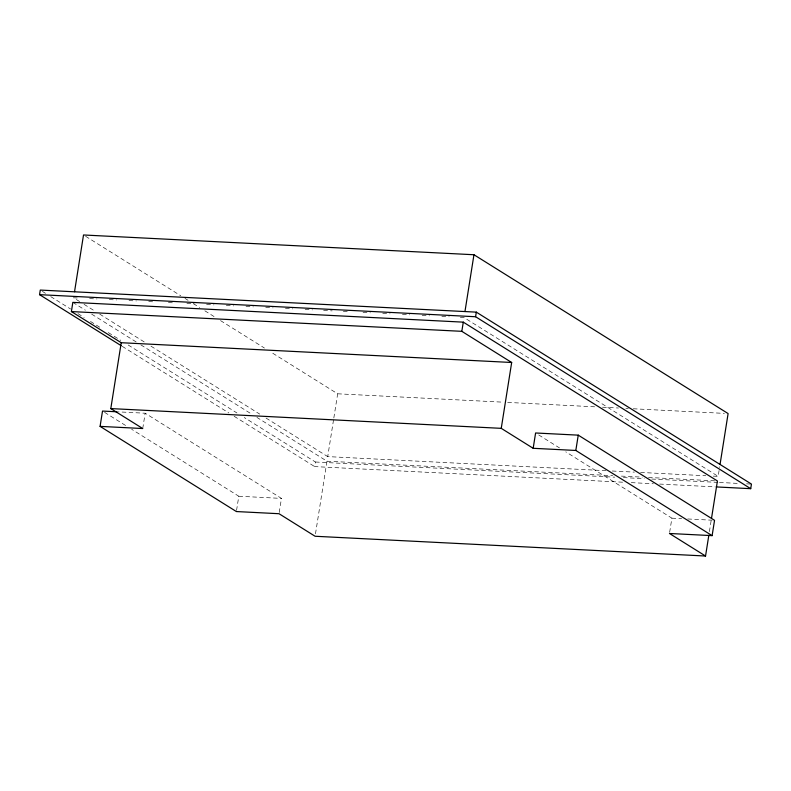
<?xml version="1.0" encoding="UTF-8"?>
<svg xmlns="http://www.w3.org/2000/svg" width="791" height="791" viewBox="0 0 791 791"><rect width="100%" height="100%" fill="white"/><g stroke="black" fill="none" stroke-linecap="round" stroke-linejoin="round"><path stroke-width="0.59" stroke-dasharray="3.96 2.97" d="M142.736 428.534L145.158 413.218L118.353 411.864M236.568 510.373L238.803 496.234L131.642 429.266M279.213 512.538L281.458 498.399L145.158 413.218M622.616 482.194L314.68 466.601L315.411 462.003L244.271 417.549M315.49 533.816L326.99 461.202L256.917 417.411M606.074 470.694L327.711 456.605L333.644 419.161M333.832 417.955L337.658 393.799L270.73 351.975M669.651 532.303L671.895 518.164L565.773 451.839M709.408 531.631L711.139 520.656M713.235 476.123L718.159 476.37L719.691 466.71M77.271 297.97L73.573 297.782L79.842 301.697M89.581 298.593L96.977 298.968M109.287 299.591L116.682 299.957M128.992 300.58L136.388 300.956M148.708 301.579L154.858 301.895M168.414 302.577L174.564 302.894M186.884 303.517L194.279 303.892M206.589 304.515L213.985 304.891M226.295 305.514L233.691 305.89M246.001 306.512L253.397 306.878M265.717 307.511L273.103 307.877M285.422 308.5L292.808 308.876M305.128 309.499L312.514 309.874M323.598 310.438L332.22 310.873M343.304 311.436L349.464 311.743M363.02 312.435L370.406 312.811M382.725 313.434L390.111 313.809M402.431 314.432L409.817 314.798M422.137 315.431L429.523 315.797M441.843 316.42L449.229 316.796M460.313 317.359L464.01 317.547L718.159 476.37M337.658 393.799L502.71 402.154M507.634 402.411L595.079 406.831M602.475 407.207L618.483 408.018M625.879 408.393L628.341 408.522M633.265 408.769L724.408 413.386M612.234 471.011L634.402 472.128M640.562 472.445L705.839 475.747M326.99 461.202L612.738 475.668M621.36 476.103L642.292 477.161M648.452 477.477L714.965 480.839M315.411 462.003L614.726 477.161M623.348 477.596L644.289 478.654M651.675 479.03L718.188 482.401M719.424 482.461L739.13 483.459M746.526 483.835L751.45 484.082M631.238 482.629L653.415 483.756M659.575 484.062L715.005 486.87M238.803 496.234L281.458 498.399M671.895 518.164L681.644 518.659M687.735 518.965L712.108 520.201M538.72 434.941L559.524 447.943M85.606 236.282L180.783 295.765M184.965 298.375L188.1 300.333M193.33 303.606L199.609 307.521M204.839 310.794L215.3 317.329M220.531 320.602L264.451 348.05M84.034 304.317L95.533 311.506M99.715 314.116L144.694 342.226M150.962 346.142L259.735 414.118M266.013 418.043L327.711 456.605M72.841 302.37L85.398 310.22M91.667 314.136L136.645 342.246M140.828 344.856L251.686 414.138M42.368 291.375L45.512 293.332M50.743 296.605L70.617 309.024M77.943 313.602L84.212 317.527M90.49 321.443L99.903 327.336M108.278 332.566L120.825 340.407M128.152 344.985L236.954 412.971M122.19 346.31L228.896 412.991M234.126 416.264L314.68 466.601M104.59 412.358L126.441 426.013"/><path stroke-width="1.19" d="M121.152 345.657L39.55 294.657L40.282 290.07L476.32 312.138L751.45 484.082L750.718 488.68L716.231 486.93M533.174 448.299L535.596 432.984L578.251 435.149L714.54 520.32L712.118 535.636L575.818 450.465L533.174 448.299L501.247 428.346L511.678 362.486L121.231 342.711L71.388 311.565L72.841 302.37L463.289 322.145L717.427 480.968L711.534 518.214M74.532 291.741L83.52 234.976L473.957 254.742L728.106 413.564L720.067 464.297M708.825 535.289L705.542 556.024L315.095 536.258L279.025 513.715L236.38 511.55L100.081 426.379L102.514 411.063L117.127 411.795M100.081 426.379L142.736 428.534L110.799 408.581L121.231 342.711M511.678 362.486L461.825 331.33L463.289 322.145M464.97 311.506L473.957 254.742M750.718 488.68L475.589 316.736L476.32 312.138M575.818 450.465L578.251 435.149M39.55 294.657L475.589 316.736M71.388 311.565L461.825 331.33M110.799 408.581L501.247 428.346M712.118 535.636L669.473 533.48L705.542 556.024"/></g></svg>
